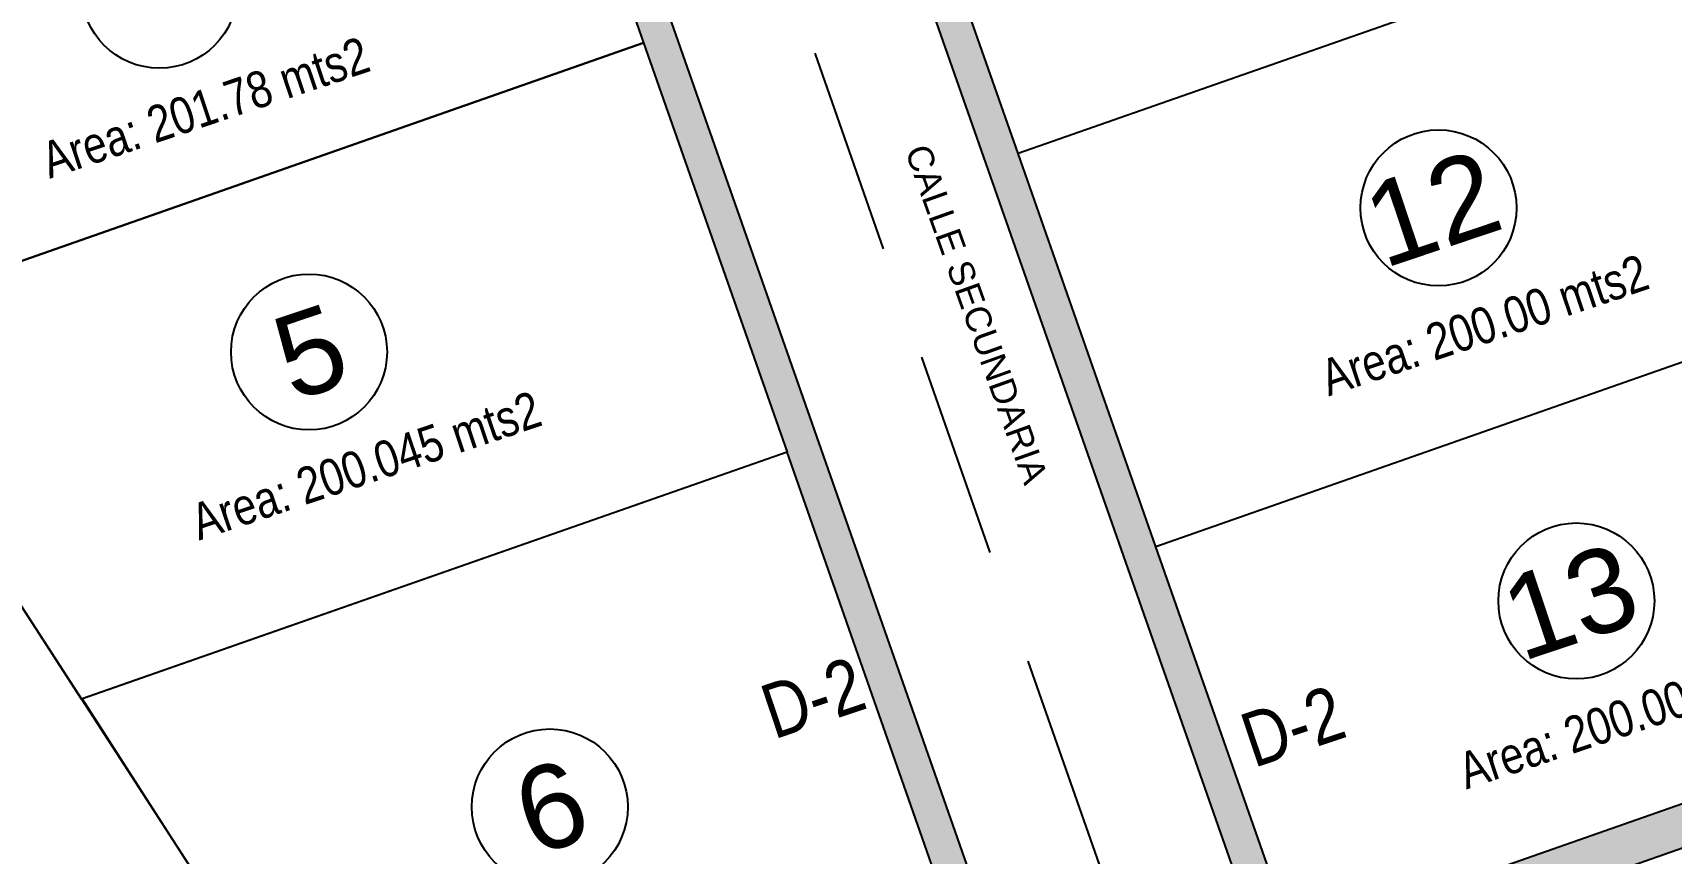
# Model space of a CAD drawing. Header units: metres. Extents: x 604533 to 608048, y 1310709 to 1311860.
# Drawn here: x 604652.64 to 604691.96, y 1311051.47 to 1311071.17 of the extents above; entities that cross this region are included whole.
import ezdxf

# ---------------------------------------------------------------- set-up
doc = ezdxf.new("R2010")
doc.units = ezdxf.units.M
doc.header["$LTSCALE"] = 0.0254
doc.header["$MEASUREMENT"] = 0
for name, color, linetype in [('CVL_CUADCON_LIN', 8, 'Continuous'), ('ROTULOS LOTES', 1, 'Continuous'), ('texto', 7, 'Continuous')]:
    doc.layers.add(name, color=color, linetype=linetype)
doc.styles.add('PUNTOS PI', font='arial.ttf', dxfattribs={"height": 8e-05})
doc.styles.add('ROTULOS', font='arial.ttf', dxfattribs={"height": 3})
doc.styles.add('TSN - Arial Narrow', font='ARIALN.TTF')

msp = doc.modelspace()

# ---------------------------------------------------------------- hatches: boundary and pattern name
h = msp.add_hatch(color=256)
h.dxf.hatch_style = 1
h.paths.add_polyline_path([(604664.215, 1311079.735), (604667.301, 1311070.93), (604670.745, 1311061.102), (604674.764, 1311049.637), (604675.73, 1311046.88), (604662.192, 1311042.135), (604662.749, 1311041.261), (604675.872, 1311045.86, 0.411644), (604676.458, 1311047.214), (604665.023, 1311079.841, 0.406373), (604663.488, 1311080.54), (604661.904, 1311079.984, -0.4159), (604660.641, 1311080.445), (604654.614, 1311097.573), (604653.859, 1311097.298), (604657.19, 1311087.869), (604660.498, 1311078.432)])
h = msp.add_hatch(color=256)
h.dxf.hatch_style = 1
h.paths.add_polyline_path([(604672.98, 1311077.705), (604669.672, 1311087.142), (604668.917, 1311086.879), (604682.147, 1311049.129), (604682.902, 1311049.393), (604679.595, 1311058.83), (604676.287, 1311068.268)])
h = msp.add_hatch(color=256)
h.dxf.hatch_style = 1
h.paths.add_polyline_path([(604730.302, 1311064.946, 0.378986), (604730.844, 1311066.224), (604730.088, 1311065.93), (604711.214, 1311059.316), (604701.777, 1311056.008), (604682.902, 1311049.393), (604682.147, 1311049.129), (604682.153, 1311049.113, 0.406774), (604683.502, 1311048.536)])

# ---------------------------------------------------------------- linework, layer by layer
for p, q in [((604682.153, 1311049.113, 100), (604668.917, 1311086.879, 100)), ((604676.482, 1311047.143, 100), (604665.023, 1311079.841, 100)), ((604676.287, 1311068.268, 100), (604672.98, 1311077.705, 100)), ((604695.162, 1311074.882, 100), (604676.287, 1311068.268, 100)), ((604671.41, 1311070.677, 100), (604673.054, 1311065.986, 100)), ((604679.595, 1311058.83, 100), (604676.287, 1311068.268, 100)), ((604698.469, 1311065.445, 100), (604679.595, 1311058.83, 100)), ((604730.302, 1311064.946, 100), (604683.44, 1311048.514, 100)), ((604673.967, 1311063.381, 100), (604675.611, 1311058.69, 100)), ((604670.745, 1311061.102, 100), (604653.814, 1311055.168, 100)), ((604682.902, 1311049.393, 100), (604679.595, 1311058.83, 100)), ((604676.524, 1311056.085, 100), (604681.25, 1311042.601, 100)), ((604701.777, 1311056.008, 100), (604682.902, 1311049.393, 100))]:
    msp.add_line(p, q)
at = {"elevation": 100}
msp.add_lwpolyline([(604679.851, 1311015.452), (604673.09, 1311025.03), (604657.946, 1311048.798), (604651.347, 1311058.97), (604644.153, 1311070.012), (604629.846, 1311092.067), (604626.467, 1311100.036), (604630.094, 1311101.927), (604640.034, 1311104.542), (604658.025, 1311107.867), (604680.837, 1311112.484), (604709.772, 1311117.548), (604740.498, 1311123.233), (604747.449, 1311099.244), (604759.642, 1311058.879), (604764.357, 1311043.676), (604729.697, 1311032.135), (604722.407, 1311029.775), (604706.496, 1311024.399)], close=True, dxfattribs=at)
msp.add_lwpolyline([(604679.851, 1311015.452), (604673.09, 1311025.03), (604657.946, 1311048.798), (604651.347, 1311058.97), (604644.153, 1311070.012), (604629.846, 1311092.067), (604626.467, 1311100.036), (604630.094, 1311101.927), (604640.034, 1311104.542), (604658.025, 1311107.867), (604680.837, 1311112.484), (604709.772, 1311117.548), (604740.498, 1311123.233), (604747.449, 1311099.244), (604759.642, 1311058.879), (604764.357, 1311043.676), (604729.697, 1311032.135), (604722.407, 1311029.775), (604706.496, 1311024.399)], close=True, dxfattribs=at)
for points in [[(604664.215, 1311079.735), (604667.301, 1311070.93), (604647.97, 1311064.154), (604644.153, 1311070.012), (604642.731, 1311072.204), (604664.215, 1311079.735)], [(604670.745, 1311061.102), (604653.814, 1311055.168), (604651.347, 1311058.97), (604647.97, 1311064.154), (604667.301, 1311070.93), (604670.745, 1311061.102)]]:
    msp.add_lwpolyline(points, dxfattribs=at)
for centre in [(604655.681, 1311072.19, 100), (604686.378, 1311066.966, 100), (604659.272, 1311063.506, 100), (604689.686, 1311057.529, 100), (604665.049, 1311052.584, 100)]:
    msp.add_circle(centre, 1.872)
at = {"layer": 'CVL_CUADCON_LIN', "ltscale": 0.5, "elevation": 100, "flags": 128}
msp.add_lwpolyline([(604674.764, 1311049.637), (604670.745, 1311061.102), (604653.831, 1311055.179), (604660.58, 1311044.665), (604674.764, 1311049.637)], dxfattribs=at)

# ---------------------------------------------------------------- texts
at = {"linetype": 'Continuous', "lineweight": 25, "ltscale": 0.1, "attachment_point": 1, "rotation": 18.5755, "style": 'TSN - Arial Narrow'}
for s, insert, char_height, width in [('\\pi-2.62211,l4.37019,t4.37019;Area: 201.78 mts2', (604651.107, 1311067.932, 100), 0.87404, 14.13316), ('\\pi-2.62211,l4.37019,t4.37019;Area: 200.00 mts2', (604681.804, 1311062.709, 100), 0.87404, 14.13316), ('\\pi-2.62211,l4.37019,t4.37019;Area: 200.045 mts2', (604654.698, 1311059.249, 100), 0.87404, 14.13316), ('D-2', (604670.012, 1311055.444, 100), 1.3111, 21.19973), ('\\pi-2.62211,l4.37019,t4.37019;Area: 200.00 mts2', (604685.111, 1311053.272, 100), 0.87404, 14.13316), ('D-2', (604681.527, 1311054.759, 100), 1.3111, 21.19973)]:
    msp.add_mtext(s, dxfattribs=dict(at, insert=insert, char_height=char_height, width=width))
at = {"layer": 'ROTULOS LOTES', "style": 'ROTULOS'}
for s, height, p in [('12', 2.0142, (604685.062, 1311065.504, 100)), ('5', 2.014, (604658.882, 1311062.309, 100)), ('13', 2.0142, (604688.369, 1311056.067, 100)), ('6', 2.014, (604664.658, 1311051.387, 100))]:
    msp.add_text(s, height=height, rotation=18.5755, dxfattribs=at).set_placement(p)
at = {"layer": 'texto', "style": 'PUNTOS PI'}
msp.add_text('CALLE SECUNDARIA', height=0.61305, rotation=289.6462, dxfattribs=at).set_placement((604673.567, 1311068.344, 100))

doc.saveas('drawing.dxf')
